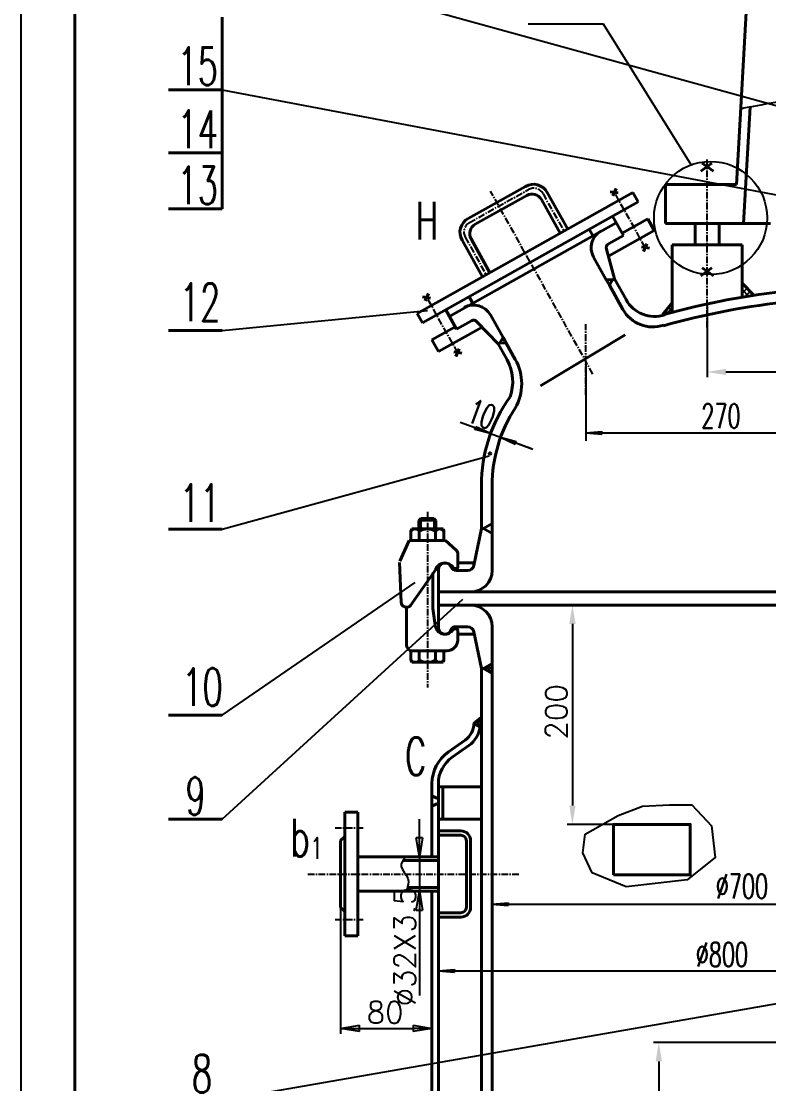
# Model space of a CAD drawing. Header units: inches. Extents: x 22 to 616, y 7 to 848.
# Drawn here: x 22.1 to 161.1, y 454.3 to 652 of the extents above; entities that cross this region are included whole.
import ezdxf

# ---------------------------------------------------------------- set-up
doc = ezdxf.new("R2010")
doc.units = ezdxf.units.IN
doc.header["$MEASUREMENT"] = 0
doc.linetypes.add('CENTER', pattern=[2, 1.25, -0.25, 0.25, -0.25])
doc.layers.get('DEFPOINTS').update_dxf_attribs({"lineweight": 25})
for name, color, linetype, lineweight in [('1', 1, 'Continuous', 40), ('2', 3, 'CENTER', 25), ('5', 7, 'Continuous', 25)]:
    doc.layers.add(name, color=color, linetype=linetype, lineweight=lineweight)
doc.styles.get("Standard").update_dxf_attribs({"font": 'txt', "bigfont": 'gbcbig.shx'})
doc.dimstyles.new('1', dxfattribs={"dimtxt": 0.18, "dimasz": 0.18, "dimexe": 0.18, "dimexo": 0.0625, "dimgap": 0.09, "dimtad": 0, "dimtih": 1, "dimtoh": 1, "dimdec": 4, "dimzin": 0, "dimdsep": 46, "dimtxsty": 'Standard', "dimcen": 0.09, "dimadec": 0, "dimazin": 0, "dimtfac": 1, "dimtdec": 4, "dimtofl": 0, "dimtmove": 0, "dimatfit": 3, "dimfxl": 1, "dimtolj": 1, "dimtzin": 0, "dimarcsym": 0})

# ---------------------------------------------------------------- blocks, each defined once
blk = doc.blocks.new('*D19')
for p, q in [((-507.062516, 270.017189), (-507.062516, 268.706754)), ((-507.062516, 269.706754), (-504.072878, 269.95589)), ((-507.062516, 269.706754), (-365.062516, 269.706754)), ((-507.062516, 269.706754), (-504.072878, 269.457617)), ((-504.072878, 269.95589), (-504.072878, 269.457617)), ((-367.062516, 269.706754), (-370.052153, 269.95589)), ((-370.052153, 269.457617), (-370.052153, 269.95589)), ((-367.062516, 269.706754), (-370.052153, 269.457617)), ((-367.062516, 266.912835), (-367.062516, 270.706754)), ((-365.062516, 270.63806), (-365.062516, 268.706754)), ((-365.062516, 269.706754), (-362.072878, 269.95589)), ((-365.062516, 269.706754), (-357.562516, 269.706754)), ((-365.062516, 269.706754), (-362.072878, 269.457617)), ((-362.072878, 269.95589), (-362.072878, 269.457617))]:
    blk.add_line(p, q)
blk = doc.blocks.new('*D20')
for p, q in [((-517.062516, 240.525822), (-517.062516, 238.904951)), ((-517.062516, 239.904951), (-514.072878, 240.154087)), ((-517.062516, 239.904951), (-355.862516, 239.904951)), ((-517.062516, 239.904951), (-514.072878, 239.655815)), ((-514.072878, 240.154087), (-514.072878, 239.655815)), ((-357.062516, 239.904951), (-360.052153, 240.154087)), ((-360.052153, 239.655815), (-360.052153, 240.154087)), ((-357.062516, 239.904951), (-360.052153, 239.655815)), ((-357.062516, 238.352774), (-357.062516, 240.904951)), ((-355.862516, 238.042338), (-355.862516, 240.904951)), ((-355.862516, 239.904951), (-352.872878, 240.154087)), ((-355.862516, 239.904951), (-348.362516, 239.904951)), ((-355.862516, 239.904951), (-352.872878, 239.655815)), ((-352.872878, 240.154087), (-352.872878, 239.655815))]:
    blk.add_line(p, q)
blk = doc.blocks.new('*D14')
for p, q in [((-523.23719, 260.993867), (-523.381226, 260.824067)), ((-523.163226, 261.081061), (-523.23719, 260.993867)), ((-523.135976, 261.113186), (-523.163226, 261.081061)), ((-523.132083, 261.117775), (-523.135976, 261.113186)), ((-523.829346, 260.191186), (-523.982699, 259.761961)), ((-523.982699, 259.761961), (-523.97646, 259.285507)), ((-523.97646, 259.285507), (-523.758916, 258.779684)), ((-523.600742, 260.552211), (-523.829346, 260.191186)), ((-523.381226, 260.824067), (-523.600742, 260.552211)), ((-523.758916, 258.779684), (-523.408851, 258.249901)), ((-523.408851, 258.249901), (-523.037677, 257.698458)), ((-523.037677, 257.698458), (-522.756804, 257.127654)), ((-522.756804, 257.127654), (-522.648537, 256.546508)), ((-522.901703, 255.127005), (-522.980652, 254.890419)), ((-522.784217, 255.503553), (-522.901703, 255.127005)), ((-522.678751, 255.990931), (-522.784217, 255.503553)), ((-522.648537, 256.546508), (-522.678751, 255.990931)), ((-522.980652, 254.890419), (-523.038263, 254.717775)), ((-523.021193, 254.768929), (-523.03613, 254.724169))]:
    blk.add_line(p, q)
blk = doc.blocks.new('_CLOSED')
at = {"color": 0, "linetype": 'ByBlock'}
for p, q in [((-1, 0.167), (0, 0)), ((-1, 0.167), (-1, -0.167)), ((0, 0), (-1, -0.167)), ((0, 0), (-1, 0))]:
    blk.add_line(p, q, dxfattribs=at)
blk = doc.blocks.new('*D73')
at = {"color": 0, "lineweight": -2}
for p, q in [((98.48, 490.13), (98.48, 463.6)), ((81.48, 487.08), (81.48, 463.6)), ((84.98, 464.6), (94.98, 464.6))]:
    blk.add_line(p, q, dxfattribs=at)
at = {"layer": 'DEFPOINTS', "color": 0}
for p in [(98.48, 490.13), (81.48, 487.08), (98.48, 464.6)]:
    blk.add_point(p, dxfattribs=at)
at = {"color": 0, "lineweight": -2, "xscale": 3.5, "yscale": 3.5, "zscale": 3.5, "rotation": 180}
blk.add_blockref('_CLOSED', (81.48, 464.6), dxfattribs=at)
at = {"color": 0, "lineweight": -2, "xscale": 3.5, "yscale": 3.5, "zscale": 3.5}
blk.add_blockref('_CLOSED', (98.48, 464.6), dxfattribs=at)
at = {"color": 0, "insert": (89.76, 467.6), "char_height": 4, "attachment_point": 5}
blk.add_mtext('\\A1;80', dxfattribs=at)
blk = doc.blocks.new('*D74')
at = {"color": 0, "lineweight": -2}
for p, q in [((105.68, 543.34), (125.61, 543.34)), ((124.61, 539.84), (124.61, 506.06)), ((132.25, 502.56), (123.61, 502.56))]:
    blk.add_line(p, q, dxfattribs=at)
at = {"color": 0}
for points in [[(124.03, 539.84), (125.2, 539.84), (124.61, 543.34)], [(124.03, 506.06), (125.2, 506.06), (124.61, 502.56)]]:
    blk.add_solid(points, dxfattribs=at)
at = {"layer": 'DEFPOINTS', "color": 0}
for p in [(105.68, 543.34), (124.61, 502.56), (132.25, 502.56)]:
    blk.add_point(p, dxfattribs=at)
at = {"color": 0, "insert": (121.61, 523.49), "char_height": 4, "attachment_point": 5, "rotation": 90}
blk.add_mtext('\\A1;200', dxfattribs=at)
blk = doc.blocks.new('*D6')
for p, q in [((-509.548237, 286.705272), (-510.376333, 285.877176)), ((-509.999339, 285.688485), (-509.062516, 286.625308)), ((-509.649486, 286.618487), (-509.062516, 286.031517)), ((-509.344886, 286.879573), (-509.062516, 286.597202)), ((-509.681177, 285.518807), (-510.258686, 286.096316)), ((-509.954086, 286.357402), (-509.062516, 285.465831)), ((-509.629811, 285.492327), (-509.062516, 286.059622)), ((-509.234848, 285.321604), (-509.062516, 285.493937))]:
    blk.add_line(p, q)
blk = doc.blocks.new('*D5')
for p, q in [((-508.275147, 295.897957), (-507.216838, 296.956267)), ((-507.916517, 295.690902), (-507.062516, 296.544904)), ((-507.781731, 296.630126), (-507.062516, 295.910911)), ((-507.4231, 296.837181), (-507.062516, 296.476596)), ((-507.06447, 297.044236), (-507.062516, 297.042282)), ((-508.633778, 296.105013), (-508.555264, 296.183526)), ((-508.498991, 296.216015), (-508.052234, 295.769258)), ((-508.140361, 296.423071), (-507.062516, 295.345225)), ((-507.557887, 295.483847), (-507.062516, 295.979218)), ((-507.199257, 295.276792), (-507.062516, 295.413533))]:
    blk.add_line(p, q)
blk = doc.blocks.new('*D18')
for p, q in [((-507.358832, 339.836372), (-512.996988, 341.888493)), ((-510.253382, 340.624776), (-510.082963, 341.093)), ((-507.358832, 339.836372), (-510.253382, 340.624776)), ((-507.358832, 339.836372), (-510.082963, 341.093)), ((-507.358832, 339.836372), (-505.479447, 339.152332)), ((-505.479447, 339.152332), (-499.841291, 337.100211)), ((-505.479447, 339.152332), (-502.755317, 337.895704)), ((-505.479447, 339.152332), (-502.584897, 338.363927)), ((-502.755317, 337.895704), (-502.584897, 338.363927))]:
    blk.add_line(p, q)
blk = doc.blocks.new('*D9')
at = {"layer": '5'}
for p, q in [((-400.562516, 363.702801), (-400.35581, 363.909507)), ((-400.562516, 362.57143), (-399.849387, 363.284559)), ((-400.562516, 363.184745), (-399.491561, 362.113791)), ((-399.803564, 362.199011), (-399.342964, 362.659611)), ((-398.916491, 361.954714), (-398.836541, 362.034664))]:
    blk.add_line(p, q, dxfattribs=at)
blk = doc.blocks.new('*D75')
at = {"color": 0, "lineweight": -2}
for p, q in [((149.68, 599.38), (149.68, 585.72)), ((209.68, 599.38), (209.68, 585.72)), ((153.18, 586.72), (206.18, 586.72))]:
    blk.add_line(p, q, dxfattribs=at)
at = {"color": 0}
for points in [[(153.18, 587.3), (153.18, 586.14), (149.68, 586.72)], [(206.18, 587.3), (206.18, 586.14), (209.68, 586.72)]]:
    blk.add_solid(points, dxfattribs=at)
at = {"layer": 'DEFPOINTS', "color": 0}
for p in [(149.68, 599.38), (209.68, 599.38), (209.68, 586.72)]:
    blk.add_point(p, dxfattribs=at)
blk = doc.blocks.new('*D7')
at = {"layer": '5'}
for p, q in [((-460.562516, 367.747574), (-458.380002, 365.56506)), ((-460.562516, 367.059569), (-460.180195, 367.44189)), ((-460.562516, 365.928198), (-459.62167, 366.869044)), ((-460.562516, 366.616203), (-459.359192, 365.412879)), ((-460.05962, 365.299722), (-459.063145, 366.296198)), ((-458.71404, 365.513932), (-458.50462, 365.723352)), ((-460.562516, 365.484832), (-460.33237, 365.254686))]:
    blk.add_line(p, q, dxfattribs=at)
blk = doc.blocks.new('*D10')
for p, q in [((-457.01507, 401.007257), (-455.582084, 401.276764)), ((-455.582084, 401.276764), (-454.320482, 401.518707)), ((-454.320482, 401.518707), (-453.387956, 401.7024)), ((-453.387956, 401.7024), (-452.71972, 401.826755)), ((-452.71972, 401.826755), (-452.195369, 401.898086)), ((-452.195369, 401.898086), (-451.694499, 401.922704)), ((-451.694499, 401.922704), (-451.128344, 401.908361)), ((-451.128344, 401.908361), (-450.53469, 401.868557)), ((-450.53469, 401.868557), (-449.982964, 401.818233)), ((-449.982964, 401.818233), (-449.54259, 401.772328)), ((-449.54259, 401.772328), (-449.263891, 401.742484)), ((-449.263891, 401.742484), (-449.060516, 401.720706)), ((-449.120775, 401.727158), (-449.068048, 401.721512)), ((-460.791412, 400.306715), (-460.771889, 400.310327)), ((-460.771889, 400.310327), (-460.635229, 400.335612)), ((-460.635229, 400.335612), (-460.264295, 400.404242)), ((-460.264295, 400.404242), (-459.541949, 400.537891)), ((-459.541949, 400.537891), (-458.406128, 400.748271)), ((-458.406128, 400.748271), (-457.01507, 401.007257))]:
    blk.add_line(p, q)

msp = doc.modelspace()

# ---------------------------------------------------------------- linework, layer by layer
for p, q in [((22.06711, 6.72181), (22.06711, 847.72181)), ((59.47175, 664.71151), (175.33208, 632.72967)), ((130.39545, 651.43648), (116.36682, 651.43648)), ((146.69834, 625.23807), (130.39545, 651.43648)), ((59.47175, 639.20943), (163.17576, 619.55441)), ((59.47175, 594.41561), (97.65811, 598.13382)), ((127.10282, 588.68905), (127.10282, 573.89925)), ((127.10282, 575.39925), (130.09245, 575.64839)), ((127.10282, 575.39925), (179.6757, 575.39925)), ((127.10282, 575.39925), (130.09245, 575.15012)), ((130.09245, 575.64839), (130.09245, 575.15012)), ((59.47175, 557.47504), (109.10261, 571.12275)), ((96.42728, 559.47012), (96.42728, 557.52263)), ((98.81348, 559.50299), (98.81348, 557.52263)), ((59.47175, 522.89584), (95.37944, 547.53057)), ((59.47175, 503.55493), (104.22326, 544.48585)), ((59.47175, 451.23843), (178.5539, 471.99017)), ((167.60774, 461.98308), (139.68594, 461.98308)), ((140.68594, 458.48308), (140.68594, 431.32171))]:
    msp.add_line(p, q)
at = {"color": 0, "linetype": 'ByBlock'}
for p, q in [((96.15263, 500.03276), (96.15263, 503.53276)), ((98.4757, 496.53276), (95.15263, 496.53276)), ((96.15263, 496.53276), (96.15263, 490.13276)), ((98.4757, 490.13276), (95.15263, 490.13276)), ((96.15263, 486.63276), (96.15263, 470.71488))]:
    msp.add_line(p, q, dxfattribs=at)
msp.add_lwpolyline([(127.00342, 500.75113), (133.09467, 504.22836), (137.66311, 505.96698), (142.66663, 506.18431), (146.79999, 506.18431), (150.49825, 502.27242), (151.15088, 496.40458), (145.92981, 492.27536), (134.61748, 490.9714), (128.30868, 493.57933), (126.56833, 497.27389)], close=True)
for centre, radius in [((150.31581, 615.35749), 10.52197), ((109.26944, 571.52349), 0.25)]:
    msp.add_circle(centre, radius)
msp.add_solid([(140.1026, 458.48308), (141.26927, 458.48308), (140.68594, 461.98308)])
at = {"layer": '1'}
for p, q in [((32.06711, 16.72181), (32.06711, 822.72181)), ((160.26743, 712.02928), (155.14771, 621.60874)), ((59.47175, 652.68946), (59.47175, 617.06222)), ((49.47175, 639.20943), (59.47175, 639.20943)), ((156.4524, 614.33128), (157.68173, 636.0428)), ((49.47175, 627.48767), (59.47175, 627.48767)), ((150.57286, 625.52637), (148.51916, 624.06179)), ((148.77855, 625.52637), (150.83224, 624.06179)), ((105.21986, 615.29301), (115.8523, 621.24762)), ((132.74431, 620.85154), (132.13994, 619.4637)), ((141.90362, 621.60874), (155.14771, 621.60874)), ((141.90362, 621.60874), (141.90362, 614.33128)), ((135.88057, 620.08593), (95.74601, 597.6089)), ((106.52516, 614.1902), (116.11061, 619.55846)), ((118.83285, 618.79074), (122.351, 612.50881)), ((119.93566, 620.09604), (123.74698, 613.29061)), ((131.63147, 620.2283), (133.13058, 620.0185)), ((135.88057, 620.08593), (136.85921, 618.33849)), ((49.47175, 617.06222), (59.47175, 617.06222)), ((136.85921, 618.33849), (96.72465, 595.86146)), ((134.10151, 612.09108), (132.0965, 615.67117)), ((133.85719, 612.52732), (138.6199, 615.19464)), ((138.6199, 615.19464), (139.84148, 613.01341)), ((101.94569, 597.18085), (132.78059, 614.44969)), ((128.38903, 612.10106), (127.69404, 613.31643)), ((139.84148, 613.01341), (131.30158, 608.23071)), ((141.90362, 614.33128), (161.43946, 614.33128)), ((147.4525, 610.39697), (147.4525, 614.33128)), ((151.9089, 610.39697), (151.9089, 614.33128)), ((104.06828, 611.20964), (107.8796, 604.40422)), ((105.75744, 611.46796), (109.27558, 605.18603)), ((134.10151, 612.09108), (131.30954, 610.52746)), ((134.10151, 612.09108), (131.30954, 610.52746)), ((130.94518, 609.5657), (132.41957, 604.04303)), ((138.94803, 609.77429), (137.44892, 609.98409)), ((137.83519, 609.15105), (138.43956, 610.53888)), ((156.1757, 610.39697), (143.1757, 610.39697)), ((143.1757, 610.39697), (143.1757, 597.81812)), ((156.1757, 610.35823), (156.1757, 600.63125)), ((128.55948, 608.07039), (130.91597, 603.86268)), ((150.57286, 606.08367), (148.51916, 604.61909)), ((148.77855, 606.08367), (150.83224, 604.61909)), ((130.91597, 603.86268), (132.07058, 603.84757)), ((130.91597, 603.86268), (131.48043, 602.85475)), ((131.48043, 602.85475), (132.07085, 603.84708)), ((133.99502, 598.36424), (131.48043, 602.85475)), ((132.41957, 604.04303), (132.07058, 603.84757)), ((134.58432, 600.17726), (132.41986, 604.04252)), ((156.1757, 603.249), (158.3841, 600.98398)), ((97.84469, 601.30629), (97.24032, 599.91846)), ((96.73185, 600.68305), (98.23096, 600.47326)), ((106.01699, 599.57178), (105.34382, 600.79937)), ((143.1757, 599.57958), (141.34254, 597.31737)), ((95.74601, 597.6089), (96.72465, 595.86146)), ((103.04085, 594.69581), (101.03584, 598.27591)), ((109.36469, 597.32051), (111.72118, 593.11279)), ((98.48534, 592.71761), (102.79653, 595.13205)), ((99.70692, 590.53638), (107.7953, 595.06621)), ((103.04085, 594.69581), (105.83282, 596.25943)), ((110.78181, 591.92498), (106.84323, 596.06761)), ((49.47175, 594.41561), (59.47175, 594.41561)), ((111.72118, 593.11279), (111.13081, 592.12043)), ((111.72118, 593.11279), (112.28513, 592.10576)), ((118.64204, 584.16221), (134.45565, 593.63023)), ((98.48534, 592.71761), (99.70692, 590.53638)), ((102.93557, 589.6058), (103.53994, 590.99364)), ((112.44512, 588.95467), (110.78152, 591.92548)), ((111.13109, 592.12091), (110.78181, 591.92498)), ((111.13053, 592.12092), (112.28513, 592.10576)), ((113.98811, 589.06462), (112.28513, 592.10576)), ((104.04842, 590.22905), (102.5493, 590.43884)), ((107.6757, 565.58929), (107.6757, 557.58929)), ((109.6757, 565.58929), (109.6757, 558.51305)), ((96.02728, 559.07012), (96.42728, 559.47012)), ((96.42728, 559.47012), (98.82728, 559.47012)), ((99.22728, 559.07012), (98.82728, 559.47012)), ((49.47175, 557.47504), (59.47175, 557.47504)), ((94.71878, 557.52263), (94.57878, 557.22263)), ((94.71878, 557.52263), (100.53578, 557.52263)), ((96.02728, 559.07012), (96.02728, 557.52263)), ((99.14776, 559.14965), (96.10681, 559.14965)), ((99.22728, 559.07012), (99.22728, 557.52263)), ((100.53578, 557.52263), (100.67578, 557.22263)), ((107.6757, 557.58929), (106.27239, 550.74816)), ((108.0757, 557.58929), (107.6757, 557.58929)), ((109.6757, 558.51305), (108.0757, 557.58929)), ((109.6757, 556.66553), (108.0757, 557.58929)), ((109.6757, 558.51305), (109.6757, 556.66553)), ((94.22728, 555.38929), (92.48567, 551.51905)), ((94.97878, 555.38929), (94.22728, 555.38929)), ((94.57878, 555.38929), (94.57878, 557.22263)), ((100.27578, 555.38929), (94.97878, 555.38929)), ((96.10303, 555.38929), (96.10303, 557.12263)), ((99.15153, 555.38929), (99.15153, 557.12263)), ((100.27578, 555.38929), (101.02728, 555.38929)), ((100.67578, 555.38929), (100.67578, 557.22263)), ((101.02728, 555.38929), (102.95515, 553.558)), ((109.6757, 549.78929), (109.6757, 556.66553)), ((103.2757, 553.02705), (103.2757, 550.38929)), ((92.43338, 551.24714), (92.74782, 543.91007)), ((99.18309, 550.00172), (94.50136, 543.29653)), ((99.6757, 549.98929), (99.6757, 543.33659)), ((103.0757, 550.18929), (102.60775, 550.18929)), ((105.09687, 549.78929), (103.05745, 549.78929)), ((106.36288, 551.18929), (103.2757, 551.18929)), ((98.6267, 542.73659), (98.6267, 549.36217)), ((99.6757, 545.78929), (105.6757, 545.78929)), ((105.6757, 545.78929), (174.6757, 545.78929)), ((93.76669, 535.85466), (93.76669, 542.95308)), ((98.6267, 542.73659), (99.15443, 539.21007)), ((99.6757, 543.33659), (99.6757, 539.13659)), ((99.6757, 543.33659), (105.6757, 543.33659)), ((105.6757, 543.33659), (174.6757, 543.33659)), ((102.9757, 538.93659), (102.66456, 538.93659)), ((102.92509, 539.33659), (105.09687, 539.33659)), ((103.2757, 538.63659), (103.2757, 536.85466)), ((106.36288, 537.93659), (103.2757, 537.93659)), ((107.6757, 531.53659), (106.27239, 538.37773)), ((109.6757, 539.33659), (109.6757, 532.46035)), ((94.57878, 534.85466), (94.57878, 533.02132)), ((94.76669, 534.85466), (101.2757, 534.85466)), ((96.10303, 534.85466), (96.10303, 533.12132)), ((99.15153, 534.85466), (99.15153, 533.12132)), ((100.67578, 534.85466), (100.67578, 533.02132)), ((94.71878, 532.72132), (94.57878, 533.02132)), ((94.71878, 532.72132), (100.53578, 532.72132)), ((100.53578, 532.72132), (100.67578, 533.02132)), ((109.6757, 532.46035), (108.0757, 531.53659)), ((109.6757, 532.46035), (109.6757, 530.61283)), ((107.6757, 531.53659), (107.6757, 446.33659)), ((108.0757, 531.53659), (107.6757, 531.53659)), ((108.0757, 531.53659), (109.6757, 530.61283)), ((109.6757, 530.61283), (109.6757, 447.26035)), ((49.47175, 522.89584), (59.47175, 522.89584)), ((107.6757, 522.53659), (106.2757, 521.33659)), ((107.43957, 520.73659), (106.2757, 521.33659)), ((107.43957, 520.73659), (107.6757, 520.73659)), ((101.54595, 516.04663), (104.65529, 518.22382)), ((102.23425, 515.06365), (105.34359, 517.24083)), ((98.4757, 510.14874), (98.4757, 505.9732)), ((99.6757, 510.14874), (99.6757, 506.53276)), ((99.6757, 509.53276), (107.6757, 509.53276)), ((100.4757, 503.53276), (100.4757, 509.53276)), ((99.6757, 507.33659), (98.4757, 507.89616)), ((99.6757, 506.53276), (98.4757, 505.9732)), ((98.4757, 496.53276), (98.4757, 505.9732)), ((99.6757, 506.53276), (99.6757, 438.79464)), ((99.6757, 503.53276), (99.6757, 506.53276)), ((82.2757, 504.83276), (82.2757, 481.83276)), ((84.6757, 504.83276), (82.2757, 504.83276)), ((84.6757, 481.83276), (84.6757, 504.83276)), ((49.47175, 503.55493), (59.47175, 503.55493)), ((99.6757, 503.53276), (107.6757, 503.53276)), ((82.2757, 500.27955), (81.4757, 499.58461)), ((99.6757, 500.53276), (99.6757, 501.33276)), ((103.8757, 501.33276), (99.6757, 501.33276)), ((103.8757, 500.53276), (99.6757, 500.53276)), ((81.4757, 499.58461), (81.4757, 487.08092)), ((104.8757, 487.13276), (104.8757, 499.53276)), ((105.6757, 487.13276), (105.6757, 499.53276)), ((84.6757, 496.53276), (99.6757, 496.53276)), ((99.6757, 495.82633), (93.04828, 495.82633)), ((99.6757, 490.8392), (93.92925, 490.8392)), ((84.6757, 490.13276), (99.6757, 490.13276)), ((98.4757, 438.33276), (98.4757, 490.13276)), ((82.2757, 486.38598), (81.4757, 487.08092)), ((99.6757, 485.33276), (99.6757, 486.13276)), ((99.6757, 486.13276), (103.8757, 486.13276)), ((99.6757, 485.33276), (103.8757, 485.33276)), ((84.6757, 481.83276), (82.2757, 481.83276))]:
    msp.add_line(p, q, dxfattribs=at)
msp.add_lwpolyline([(132.24959, 493.19482), (146.54061, 493.19482), (146.54061, 502.55661), (132.24959, 502.55661)], close=True, dxfattribs=at)
for centre, radius, start, end in [((117.31819, 618.63015), 3, 29.250647, 119.250647), ((117.08787, 617.81347), 2, 29.250647, 119.250647), ((106.68575, 612.67554), 3, 119.250647, 209.250647), ((107.50242, 612.44522), 2, 119.250647, 209.250647), ((131.70044, 609.82946), 3.6, 119.250647, 209.250647), ((131.70044, 609.82946), 0.8, 119.250647, 199.250647), ((179.6757, 460.58929), 142, 95.832793, 105.528175), ((106.22372, 595.56144), 3.6, 29.250647, 119.250647), ((139.91149, 603.16037), 6.10554, 209.247962, 288.10134), ((179.6757, 460.58929), 140, 95.856683, 105.803767), ((139.55654, 601.47858), 6.37414, 209.247962, 288.765029), ((106.22372, 595.56144), 0.8, 39.250647, 119.250647), ((105.90146, 584.53625), 9.26823, 330.596478, 29.247962), ((105.22901, 584.91379), 8.27049, 340.17777, 29.247962), ((135.9257, 565.58929), 28.25, 144.212772, 180), ((135.9257, 565.58929), 26.25, 146.739671, 180), ((95.34091, 556.59658), 0.92604, 34.614666, 145.385334), ((97.62728, 554.41846), 3.10417, 60.591514, 119.408486), ((99.91366, 556.59658), 0.92604, 34.614666, 145.385334), ((102.6757, 553.02705), 0.6, 0, 62.241459), ((100.8757, 549.38929), 1.8, 30, 165.94523), ((100.8757, 549.98929), 1.2, 24.624318, 180), ((103.05745, 550.98929), 1.2, 204.624318, 270), ((102.60775, 550.38929), 0.2, 210, 270), ((103.0757, 550.38929), 0.2, 270, 0), ((103.0757, 550.38929), 0.2, 270, 0), ((105.09687, 550.98929), 1.2, 270, 348.407825), ((105.6757, 549.78929), 4, 270, 0), ((93.7469, 543.95288), 1, 182.454032, 318.977716), ((105.6757, 539.33659), 4, 0, 90), ((100.8757, 539.73659), 1.8, 197.008362, 328.411864), ((100.8757, 539.13659), 1.2, 180, 338.676314), ((102.92509, 538.33659), 1, 90, 158.676314), ((102.66456, 538.63659), 0.3, 90, 148.411864), ((102.9757, 538.63659), 0.3, 0, 90), ((105.09687, 538.13659), 1.2, 11.592175, 90), ((94.76669, 535.85466), 1, 180, 270), ((101.2757, 536.85466), 2, 270, 0), ((95.34091, 533.64737), 0.92604, 214.614666, 325.385334), ((97.62728, 535.82549), 3.10417, 240.591514, 299.408486), ((99.91366, 533.64737), 0.92604, 214.614666, 325.385334), ((102.4757, 521.33659), 3.8, 305, 0), ((102.4757, 521.33659), 5, 305, 353.107897), ((105.6757, 510.14874), 7.2, 125, 180), ((105.6757, 510.14874), 6, 125, 180), ((103.8757, 499.53276), 1.8, 0, 90), ((103.8757, 499.53276), 1, 0, 90), ((103.8757, 487.13276), 1, 270, 0), ((103.8757, 487.13276), 1.8, 270, 0)]:
    msp.add_arc(centre, radius, start, end, dxfattribs=at)
at = {"layer": '2'}
for p, q in [((149.6757, 594.9597), (149.6757, 626.3609)), ((105.43626, 614.49729), (116.4177, 620.64735)), ((128.42132, 586.33476), (109.37981, 620.33491)), ((119.13994, 619.87963), (123.04899, 612.89971)), ((138.15493, 609.88528), (132.39692, 620.16668)), ((104.66854, 611.77505), (108.57759, 604.79512)), ((103.25531, 590.34004), (97.4973, 600.62144)), ((127.10282, 582.47778), (127.10282, 595.58087)), ((97.62728, 560.67827), (97.62728, 528.02631)), ((85.6757, 501.83276), (80.4757, 501.83276)), ((75.39158, 493.33276), (114.89139, 493.33276)), ((85.6757, 484.83276), (80.4757, 484.83276))]:
    msp.add_line(p, q, dxfattribs=at)
for centre, start, end in [((117.39496, 618.90237), 29.250647, 119.250647), ((106.41352, 612.75231), 119.250647, 209.250647)]:
    msp.add_arc(centre, 2, start, end, dxfattribs=at)
at = {"layer": '5'}
msp.add_line((111.25877, 574.56732), (117.27281, 572.37839), dxfattribs=at)
at = {"layer": 'DEFPOINTS', "color": 0, "linetype": 'ByBlock'}
for p in [(98.4757, 496.53276), (96.15263, 490.13276), (98.4757, 490.13276)]:
    msp.add_point(p, dxfattribs=at)

# ---------------------------------------------------------------- block references
for name, p in [('*D10', (616.73822, 235.41499)), ('*D18', (616.73822, 235.41499)), ('*D5', (616.73822, 235.41499)), ('*D6', (616.73822, 235.41499)), ('*D14', (616.73822, 235.41499)), ('*D19', (616.73822, 217.99411)), ('*D20', (616.73822, 235.41499))]:
    msp.add_blockref(name, p)
at = {"color": 0, "linetype": 'ByBlock', "xscale": 3.5, "yscale": 3.5, "zscale": 3.5}
for p, rotation in [((96.15263, 496.53276), 270), ((96.15263, 490.13276), 90)]:
    msp.add_blockref('_CLOSED', p, dxfattribs=dict(at, rotation=rotation))
at = {"layer": '5'}
msp.add_blockref('*D7', (616.73822, 235.41499), dxfattribs=at)
at = {"layer": '5', "xscale": -1}
msp.add_blockref('*D9', (-257.38681, 235.41499), dxfattribs=at)

# ---------------------------------------------------------------- texts
at = {"width": 0.63}
for s, p in [('270', (148.60247, 576.27732)), ('%%C700', (151.29036, 488.8069)), ('%%C800', (147.56468, 476.10145))]:
    msp.add_text(s, height=4.5, dxfattribs=at).set_placement(p)
at = {"color": 0, "linetype": 'ByBlock', "insert": (93.41883, 479.8457), "char_height": 4, "attachment_point": 5, "rotation": 90}
msp.add_mtext('\\A1;∅32X3.5', dxfattribs=at)
at = {"layer": '1', "width": 0.63}
for s, height, p in [('15', 7, (51.1192, 640.0814)), ('14', 7, (51.1192, 628.35964)), ('13', 7, (51.1192, 617.93419)), ('H', 7, (95.46526, 611.37877)), ('12', 7, (51.55562, 596.17676)), ('11', 7, (51.55562, 558.83518)), ('10', 7, (52.00682, 524.60821)), ('C', 7, (93.46801, 511.71942)), ('9', 7, (52.58824, 504.32492)), ('b', 7, (72.15869, 496.61334)), ('1', 4, (75.91492, 496.14975)), ('8', 7, (53.79757, 452.71382))]:
    msp.add_text(s, height=height, dxfattribs=at).set_placement(p)
at = {"layer": '5', "width": 0.63}
msp.add_text('10', height=4.5, rotation=340, dxfattribs=at).set_placement((104.6844, 577.57932))

# ---------------------------------------------------------------- dimensions: what is measured, and where the dimension line sits
for base, p1, p2, text, override, picture, middle in [((209.6757, 586.72111), (149.6757, 599.3841), (209.6757, 599.3841), ' ', {"dimtxt": 4, "dimasz": 3.5, "dimexe": 1, "dimexo": 0, "dimgap": 1, "dimtad": 1, "dimtih": 0, "dimtoh": 0, "dimcen": 0, "dimtofl": 1, "dimatfit": 0}, '*D75', (179.6757, 586.72111)), ((98.4757, 464.60195), (81.4757, 487.08092), (98.4757, 490.13276), '80', {"dimtxt": 4, "dimasz": 3.5, "dimexe": 1, "dimexo": 0, "dimgap": 1, "dimtad": 1, "dimtih": 0, "dimtoh": 0, "dimblk1": 'CLOSED', "dimblk2": 'CLOSED', "dimsah": 1, "dimcen": 0, "dimtofl": 1, "dimatfit": 0}, '*D73', (89.7637, 464.60195))]:
    dim = msp.add_linear_dim(base=base, p1=p1, p2=p2, text=text, dimstyle='1', override=override)
    dim.commit()
    dim.dimension.update_dxf_attribs({"geometry": picture, "text_midpoint": middle, "dimtype": 160})
dim = msp.add_linear_dim(base=(124.61173, 502.55661), p1=(105.6757, 543.33659), p2=(132.24959, 502.55661), angle=90, text='200', dimstyle='1', override={"dimtxt": 4, "dimasz": 3.5, "dimexe": 1, "dimexo": 0, "dimgap": 1, "dimtad": 1, "dimtih": 0, "dimtoh": 0, "dimcen": 0, "dimtofl": 1, "dimatfit": 0})
dim.commit()
dim.dimension.update_dxf_attribs({"geometry": '*D74', "text_midpoint": (124.61173, 523.49021), "dimtype": 160})

doc.saveas('drawing.dxf')
